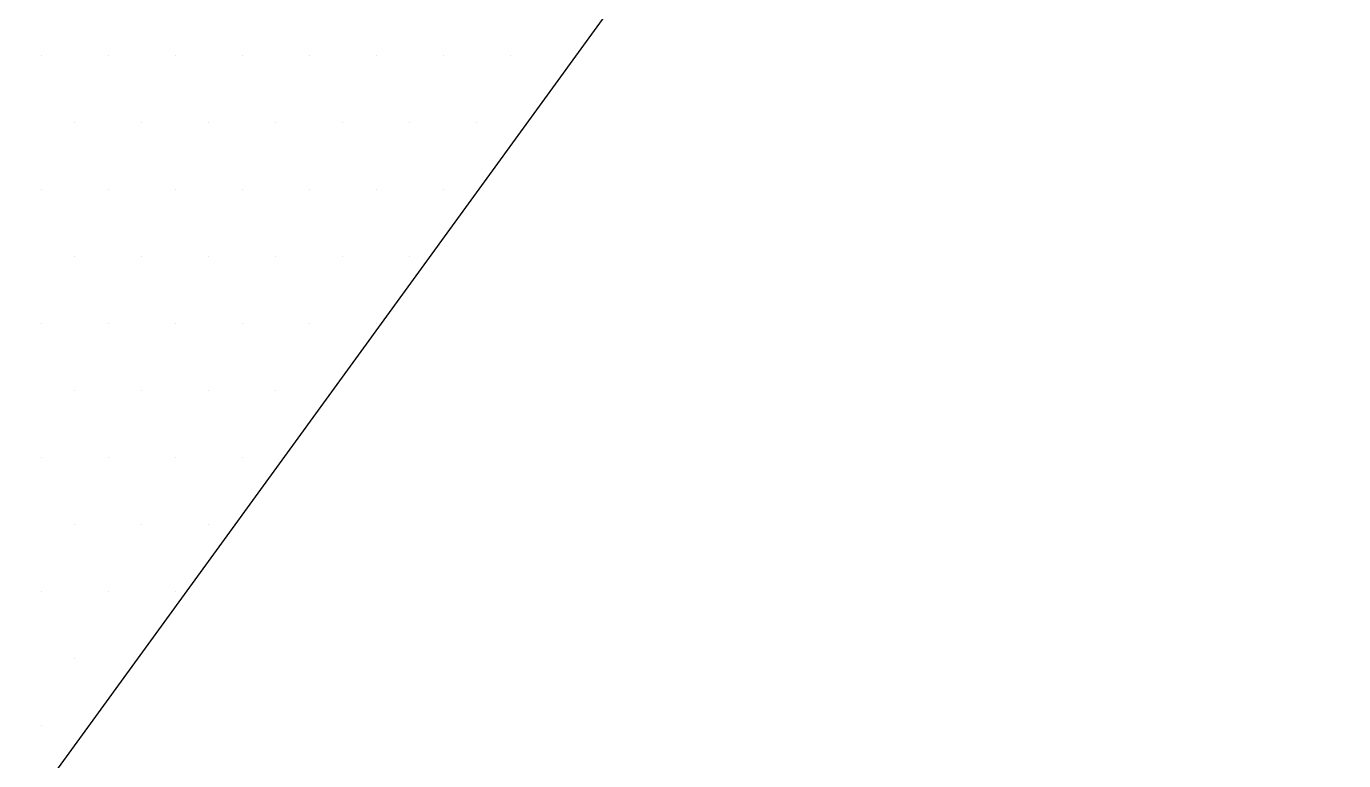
# Paper-space layout 'TOP_A1_00200_01-01-2017_MODELE' of a CAD drawing. Header units: millimetres. Extents: x -52 to 293, y -3 to 294.
# Drawn here: x -14.849 to -13.046, y 44.605 to 45.61 of the extents above; entities that cross this region are included whole.
import ezdxf

# ---------------------------------------------------------------- set-up
doc = ezdxf.new("R2010")
doc.units = ezdxf.units.MM
doc.header["$LTSCALE"] = 2
doc.linetypes.add('CACHEX2', pattern=[0.75, 0.5, -0.25])
for name, color, linetype in [('CALQUE_7', 4, 'Continuous'), ('CARTOUCHE', 7, 'Continuous'), ('rosace', 7, 'Continuous')]:
    doc.layers.add(name, color=color, linetype=linetype)

# ---------------------------------------------------------------- blocks, each defined once
blk = doc.blocks.new('A$C715108E3')
at = {"layer": 'CALQUE_7', "color": 131}
for p, q in [((-6.0757, -24.4306), (-6.0757, -24.4306)), ((-5.9841, -24.4306), (-5.9841, -24.4306)), ((-5.8921, -24.4306), (-5.8921, -24.4306)), ((-5.8001, -24.4306), (-5.8001, -24.4306)), ((-5.7088, -24.4306), (-5.7088, -24.4306)), ((-5.6168, -24.4306), (-5.6168, -24.4306)), ((-5.5248, -24.4306), (-5.5248, -24.4306)), ((-5.4335, -24.4306), (-5.4335, -24.4306)), ((-6.0296, -24.5232), (-6.0296, -24.5232)), ((-5.9376, -24.5232), (-5.9376, -24.5232)), ((-5.8465, -24.5232), (-5.8465, -24.5232)), ((-5.7545, -24.5232), (-5.7545, -24.5232)), ((-5.6625, -24.5232), (-5.6625, -24.5232)), ((-5.5712, -24.5232), (-5.5712, -24.5232)), ((-5.4792, -24.5232), (-5.4792, -24.5232)), ((-6.0757, -24.6147), (-6.0757, -24.6147)), ((-5.9841, -24.6147), (-5.9841, -24.6147)), ((-5.8921, -24.6147), (-5.8921, -24.6147)), ((-5.8001, -24.6147), (-5.8001, -24.6147)), ((-5.7088, -24.6147), (-5.7088, -24.6147)), ((-5.6168, -24.6147), (-5.6168, -24.6147)), ((-5.5248, -24.6147), (-5.5248, -24.6147)), ((-6.0296, -24.7059), (-6.0296, -24.7059)), ((-5.9376, -24.7059), (-5.9376, -24.7059)), ((-5.8465, -24.7059), (-5.8465, -24.7059)), ((-5.7545, -24.7059), (-5.7545, -24.7059)), ((-5.6625, -24.7059), (-5.6625, -24.7059)), ((-5.5712, -24.7059), (-5.5712, -24.7059)), ((-6.0757, -24.7985), (-6.0757, -24.7985)), ((-5.9841, -24.7985), (-5.9841, -24.7985)), ((-5.8921, -24.7985), (-5.8921, -24.7985)), ((-5.8001, -24.7985), (-5.8001, -24.7985)), ((-5.7088, -24.7985), (-5.7088, -24.7985)), ((-5.6168, -24.7985), (-5.6168, -24.7985)), ((-6.0296, -24.8898), (-6.0296, -24.8898)), ((-5.9376, -24.8898), (-5.9376, -24.8898)), ((-5.8465, -24.8898), (-5.8465, -24.8898)), ((-5.7545, -24.8898), (-5.7545, -24.8898)), ((-6.0757, -24.9811), (-6.0757, -24.9811)), ((-5.9841, -24.9811), (-5.9841, -24.9811)), ((-5.8921, -24.9811), (-5.8921, -24.9811)), ((-5.8001, -24.9811), (-5.8001, -24.9811)), ((-6.0296, -25.0736), (-6.0296, -25.0736)), ((-5.9376, -25.0736), (-5.9376, -25.0736)), ((-5.8465, -25.0736), (-5.8465, -25.0736)), ((-6.0757, -25.1649), (-6.0757, -25.1649)), ((-5.9841, -25.1649), (-5.9841, -25.1649)), ((-5.8921, -25.1649), (-5.8921, -25.1649)), ((-6.0296, -25.2562), (-6.0296, -25.2562)), ((-6.0757, -25.3488), (-6.0757, -25.3488))]:
    blk.add_line(p, q, dxfattribs=at)
blk.add_lwpolyline([(-5.0186, -17.1537), (-4.9784, -19.1278), (-5.3896, -19.2331), (-4.7123, -20.7884), (-8.4641, -25.8566), (-8.5996, -26.1134), (-8.0987, -26.1134), (-7.2053, -26.0731), (-6.6093, -26.0457), (-6.203, -25.613), (-3.9696, -22.5417), (-2.7917, -25.1531), (-2.6026, -25.1257), (-1.9525, -24.8418), (-1.3029, -24.5438), (-2.3854, -21.8923), (1.9656, -22.2806), (2.6017, -21.6183), (3.2786, -20.7927), (-3.3817, -20.0761), (-4.3053, -16.8895)], dxfattribs=at)
blk = doc.blocks.new('A$C581E6685')
at = {"layer": 'rosace', "color": 32, "linetype": 'CACHEX2', "ltscale": 1.5}
blk.add_ellipse((-38.0538, 23.8138), major_axis=(-19.0311, -3.534), ratio=0.590567, dxfattribs=at)
at = {"layer": 'rosace', "color": 32}
blk.add_ellipse((-37.6144, 23.8499), major_axis=(-13.5768, -4.2839), ratio=0.791971, dxfattribs=at)
at = {"layer": 'CARTOUCHE'}
blk.add_blockref('A$C715108E3', (-31.6739, 36.3189), dxfattribs=at)

psp = doc.layouts.new('TOP_A1_00200_01-01-2017_MODELE')

# ---------------------------------------------------------------- block references
at = {"layer": 'CARTOUCHE'}
psp.add_blockref('A$C581E6685', (22.9208, 33.6824), dxfattribs=at)

doc.saveas('drawing.dxf')
